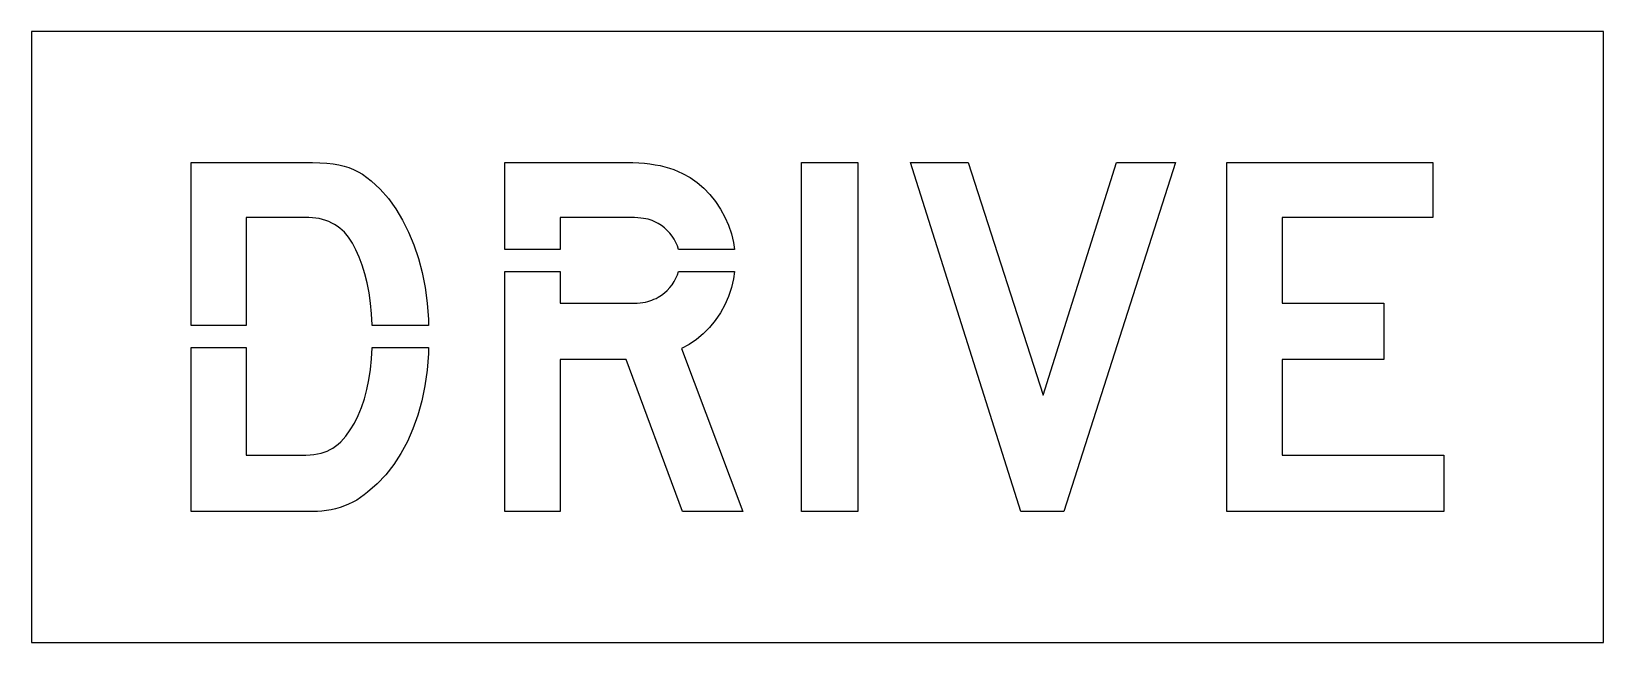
# Model space of a CAD drawing. Extents: x 0 to 36, y 0 to 14.
import ezdxf

# ---------------------------------------------------------------- set-up
doc = ezdxf.new("R2010")
doc.units = 0
doc.layers.add('CUT', color=7, linetype='Continuous')
doc.layers.add('OUTSIDE', color=1, linetype='Continuous')

msp = doc.modelspace()

# ---------------------------------------------------------------- linework, layer by layer
at = {"layer": 'CUT'}
for points in [[(7.7308, 8.0128), (7.6876, 8.2376), (7.6356, 8.4488), (7.5748, 8.6472), (7.5068, 8.8312), (7.4316, 8.9992), (7.3492, 9.1512), (7.2604, 9.2848), (7.1652, 9.4), (7.114, 9.448), (7.0604, 9.4928), (7.0028, 9.5352), (6.942, 9.5744), (6.878, 9.6104), (6.8108, 9.6424), (6.7412, 9.6696), (6.6684, 9.6928), (6.5924, 9.712), (6.5148, 9.7256), (6.434, 9.7336), (6.3508, 9.7368), (4.9196, 9.7368), (4.9196, 7.265), (3.6564, 7.265), (3.6564, 11), (6.2388, 11), (6.4324, 10.9984), (6.6068, 10.992), (6.7644, 10.9816), (6.9076, 10.9656), (7.038, 10.944), (7.158, 10.916), (7.27, 10.8808), (7.3764, 10.8376), (7.478, 10.7872), (7.5788, 10.7272), (7.6796, 10.6576), (7.7828, 10.5792), (7.9852, 10.3856), (8.1732, 10.1704), (8.3444, 9.9352), (8.4988, 9.68), (8.6372, 9.4048), (8.758, 9.112), (8.8612, 8.8016), (8.9468, 8.4744), (9.014, 8.1312), (9.0628, 7.7736), (9.0924, 7.4008), (9.0958, 7.265), (7.8055, 7.265), (7.8052, 7.2768), (7.79, 7.532), (7.7652, 7.7776)], [(14.6724, 9.3104), (14.6188, 9.3784), (14.5596, 9.4416), (14.4956, 9.4992), (14.4252, 9.5512), (14.3508, 9.5968), (14.3028, 9.6232), (14.258, 9.6456), (14.2132, 9.6656), (14.1676, 9.6824), (14.1204, 9.6968), (14.07, 9.7088), (14.0148, 9.7184), (13.954, 9.7256), (13.8852, 9.7304), (13.8076, 9.7344), (13.7196, 9.736), (13.6212, 9.7368), (12.1052, 9.7368), (12.1052, 9.0054), (10.842, 9.0054), (10.842, 11), (13.4804, 11), (13.6308, 10.9984), (13.774, 10.9952), (13.9092, 10.988), (14.0388, 10.9784), (14.162, 10.9648), (14.2804, 10.9472), (14.394, 10.9256), (14.5036, 10.9), (14.6092, 10.8696), (14.7124, 10.8344), (14.8132, 10.7936), (14.9124, 10.7472), (15.0836, 10.6528), (15.2452, 10.5392), (15.3972, 10.408), (15.5372, 10.2616), (15.6644, 10.1016), (15.7788, 9.9296), (15.878, 9.748), (15.962, 9.5584), (16.0292, 9.3616), (16.0788, 9.1616), (16.1022, 9.0054), (14.8199, 9.0054), (14.794, 9.0848), (14.7596, 9.1632), (14.7188, 9.2384)], [(18.926, 3), (17.6348, 3), (17.6348, 11), (18.926, 11)], [(21.4524, 11), (23.1644, 5.6664), (24.8492, 11), (26.1964, 11), (23.642, 3), (22.6596, 3), (20.1332, 11)], [(32.0908, 9.7368), (28.638, 9.7368), (28.638, 7.772), (30.9676, 7.772), (30.9676, 6.4808), (28.638, 6.4808), (28.638, 4.2912), (32.3436, 4.2912), (32.3436, 3), (27.3748, 3), (27.3748, 11), (32.0908, 11)], [(12.1052, 8.5034), (12.1052, 7.772), (13.6212, 7.772), (13.714, 7.7728), (13.798, 7.7744), (13.8732, 7.7784), (13.9412, 7.7832), (14.0028, 7.7904), (14.0596, 7.8), (14.1124, 7.812), (14.1612, 7.8256), (14.2092, 7.8432), (14.2556, 7.8632), (14.3028, 7.8856), (14.3508, 7.912), (14.4252, 7.9576), (14.4956, 8.0096), (14.5596, 8.0672), (14.6188, 8.1304), (14.6724, 8.1984), (14.7188, 8.2704), (14.7596, 8.3456), (14.794, 8.424), (14.8202, 8.5034), (16.1031, 8.5034), (16.078, 8.336), (16.0292, 8.1304), (15.9612, 7.9312), (15.8764, 7.7384), (15.7756, 7.5544), (15.6588, 7.3808), (15.5284, 7.22), (15.3852, 7.0728), (15.2292, 6.9416), (15.062, 6.828), (14.8844, 6.7336), (16.2876, 3), (14.9124, 3), (13.6212, 6.4808), (12.1052, 6.4808), (12.1052, 3), (10.842, 3), (10.842, 8.5034)], [(8.7372, 4.8944), (8.6084, 4.6024), (8.4612, 4.3296), (8.2964, 4.0768), (8.114, 3.8456), (7.9148, 3.636), (7.6988, 3.4488), (7.6188, 3.3816), (7.5356, 3.32), (7.4476, 3.2648), (7.3564, 3.2144), (7.262, 3.1696), (7.1652, 3.1296), (7.066, 3.0952), (6.9644, 3.0664), (6.862, 3.0424), (6.758, 3.0232), (6.6532, 3.0096), (6.5476, 3), (6.5252, 3), (6.4988, 3), (6.4692, 3), (6.4372, 3), (6.4028, 3), (6.3652, 3), (6.3252, 3), (6.2836, 3), (6.2396, 3), (6.194, 3), (6.1468, 3), (6.0988, 3), (3.6564, 3), (3.6564, 6.763), (4.9196, 6.763), (4.9196, 4.2912), (6.1828, 4.2912), (6.2844, 4.2928), (6.3796, 4.2984), (6.4692, 4.308), (6.5532, 4.3216), (6.6316, 4.3392), (6.7052, 4.3616), (6.7756, 4.388), (6.842, 4.42), (6.9052, 4.4568), (6.966, 4.4992), (7.0244, 4.5464), (7.0812, 4.6), (7.1956, 4.7272), (7.3004, 4.8704), (7.3964, 5.0288), (7.482, 5.2008), (7.5588, 5.3872), (7.6252, 5.5856), (7.6812, 5.7976), (7.7276, 6.02), (7.7636, 6.2536), (7.79, 6.4976), (7.8052, 6.7512), (7.8055, 6.763), (9.0954, 6.763), (9.0916, 6.6208), (9.0604, 6.2432), (9.0092, 5.8808), (8.938, 5.5344), (8.8468, 5.2056)]]:
    msp.add_lwpolyline(points, close=True, dxfattribs=at)
at = {"layer": 'OUTSIDE'}
msp.add_lwpolyline([(0, 0), (36, 0), (36, 14), (0, 14)], close=True, dxfattribs=at)

doc.saveas('drawing.dxf')
